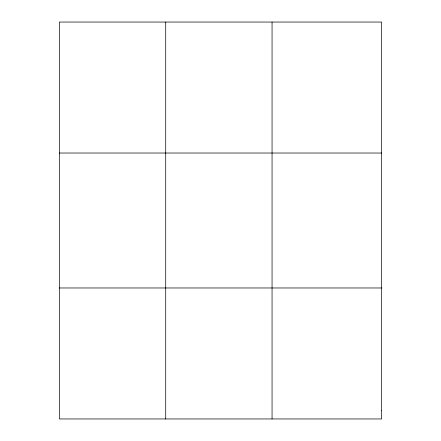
<?xml version="1.0" encoding="UTF-8"?>
<svg xmlns="http://www.w3.org/2000/svg" width="441" height="441" viewBox="0 0 441 441"><rect width="100%" height="100%" fill="white"/><g stroke="black" fill="none" stroke-linecap="round" stroke-linejoin="round"><path stroke-width="0.66" d="M165.717 22.05L165.717 418.95M272.058 22.05L272.058 418.95M59.37 153.027L381.63 153.027M59.37 287.973L381.63 287.973M381.63 410.764L381.63 418.95L59.37 418.95L59.37 22.05L381.63 22.05L381.63 410.764"/></g></svg>
